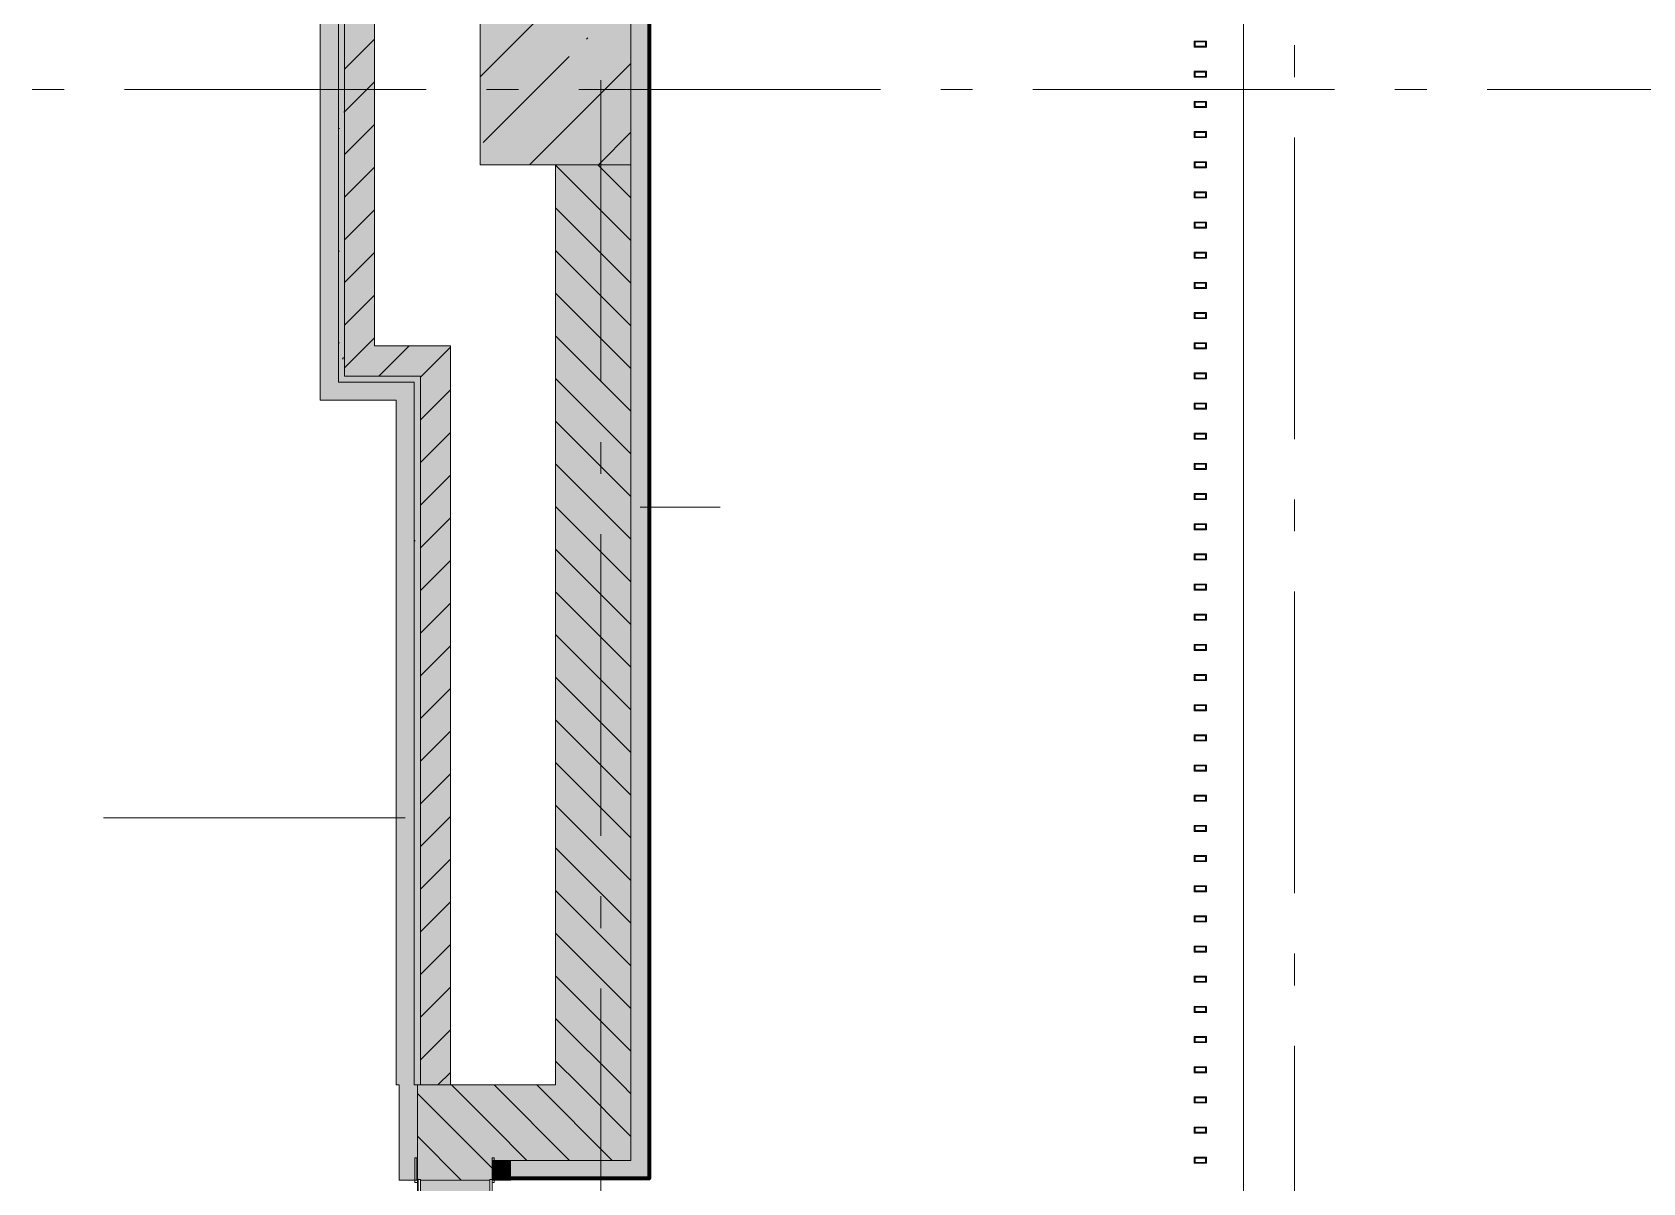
# Model space of a CAD drawing. Header units: millimetres. Extents: x -537608 to 253996, y -217170 to 186033.
# Drawn here: x -310961 to -305622, y 162997 to 166811 of the extents above; entities that cross this region are included whole.
import ezdxf

# ---------------------------------------------------------------- set-up
doc = ezdxf.new("R2010")
doc.units = ezdxf.units.MM
doc.layers.add('16) Лак 1.6м', color=160, linetype='Continuous', lineweight=90)
doc.layers.add('PDF _Геометрия', color=7, linetype='Continuous')
doc.layers.add('PDF _Сплошная заливка', color=7, linetype='Continuous', true_color=0xffffff)

msp = doc.modelspace()

# ---------------------------------------------------------------- hatches: boundary and pattern name
at = {"layer": 'PDF _Сплошная заливка', "transparency": 33554559}
for points in [[(-309926.1809, 165771.2535), (-309826.1805, 165771.2535), (-309826.1805, 169806.2523), (-309926.1809, 169806.2523), (-309926.1809, 166203.8314)], [(-309674.3542, 165671.2531), (-309574.3539, 165671.2531), (-309574.3539, 165771.2535), (-309926.1809, 165771.2535), (-309926.1809, 165671.2531)], [(-309694.3509, 165651.2522), (-309674.3542, 165651.2522), (-309674.3542, 165671.2531), (-309946.1776, 165671.2531), (-309946.1776, 165651.2522)], [(-309694.3509, 163321.2527), (-309674.3542, 163321.2527), (-309674.3542, 165651.2522), (-309694.3509, 165651.2522), (-309694.3509, 163372.0366)], [(-309665.4669, 163321.2527), (-309574.3539, 163321.2527), (-309574.3539, 165671.2531), (-309674.3542, 165671.2531), (-309674.3542, 163321.2527)], [(-309248.0263, 163071.2539), (-308976.1773, 163071.2539), (-308976.1773, 163321.2527), (-309434.1793, 163321.2527), (-309434.1793, 163071.2539)]]:
    msp.add_hatch(color=256, dxfattribs=at).paths.add_polyline_path(points)
at = {"layer": 'PDF _Сплошная заливка', "true_color": 0xff7d7d, "transparency": 33554559}
for points in [[(-310006.176, 165591.2537), (-309946.1776, 165591.2537), (-309946.1776, 169746.2516), (-310006.176, 169746.2516), (-310006.176, 166203.8314)], [(-309754.358, 165591.2537), (-309694.3509, 165591.2537), (-309694.3509, 165651.2522), (-309946.1776, 165651.2522), (-309946.1776, 165591.2537)], [(-309694.3509, 163321.2527), (-309694.3509, 165591.2537), (-309754.358, 165591.2537), (-309754.358, 163321.2527), (-309744.1788, 163321.2527)]]:
    msp.add_hatch(color=11, dxfattribs=at).paths.add_polyline_path(points)
at = {"layer": 'PDF _Сплошная заливка', "transparency": 33554559}
h = msp.add_hatch(color=256, dxfattribs=at)
h.paths.add_polyline_path([(-309226.1782, 163321.2527), (-308976.1773, 163321.2527), (-308976.1773, 166371.2516), (-309226.1782, 166371.2516), (-309226.1782, 163372.0366)], flags=0)
h.paths.add_polyline_path([(-309226.1782, 167871.253), (-308976.1773, 167871.253), (-308976.1773, 169671.2513), (-309226.1782, 169671.2513), (-309226.1782, 169035.6284)], flags=0)
h = msp.add_hatch(color=256, dxfattribs=at)
h.paths.add_polyline_path([(-309684.1803, 161020.9058), (-309434.1793, 161020.9058), (-309434.1793, 161241.2542), (-309684.1803, 161241.2542)], flags=0)
h.paths.add_polyline_path([(-309436.1773, 163006.2541), (-309434.1793, 163008.2542), (-309434.1793, 163321.2527), (-309684.1803, 163321.2527), (-309682.1738, 163008.2542), (-309436.1773, 163008.2542)], flags=0)
at = {"layer": 'PDF _Сплошная заливка', "true_color": 0xf4f4f4, "transparency": 33554559}
msp.add_hatch(color=7, dxfattribs=at).paths.add_polyline_path([(-309665.4669, 162946.2534), (-309444.1777, 162946.2534), (-309444.1777, 163006.2541), (-309674.182, 163006.2541), (-309674.182, 162946.2534)])

# ---------------------------------------------------------------- linework, layer by layer
at = {"layer": '16) Лак 1.6м'}
msp.add_lwpolyline([(-308916.1787, 169791.2527), (-308916.1787, 163011.2532), (-309430.1749, 163011.2532)], dxfattribs=at)
at = {"layer": 'PDF _Геометрия', "lineweight": 9}
for p, q in [((-309926.1809, 165771.2535), (-309926.1809, 169806.2523)), ((-309826.1805, 165771.2535), (-309826.1805, 169806.2523)), ((-308916.1787, 163071.2539), (-308916.1787, 169791.2527)), ((-310006.176, 165591.2537), (-310006.176, 169746.2516)), ((-309946.1776, 169746.2516), (-309946.1776, 165771.2535)), ((-309946.1776, 165771.2535), (-309946.1776, 169746.2516)), ((-309476.1792, 167871.253), (-309476.1792, 166371.2516)), ((-308976.1773, 166371.2516), (-308976.1773, 167871.253)), ((-309476.1792, 166663.5645), (-308976.1773, 167163.5643)), ((-309926.1809, 166688.147), (-309826.1805, 166788.1473)), ((-309123.7148, 166787.9299), (-309118.9698, 166792.6706)), ((-307108.6365, 166761.7715), (-307108.6365, 166781.7724)), ((-307105.6396, 166778.7733), (-307105.6396, 166764.7727)), ((-307071.6401, 166764.7727), (-307071.6401, 166778.7733)), ((-307068.6432, 166781.7724), (-307068.6432, 166761.7715)), ((-309465.8622, 166445.7825), (-309180.7423, 166730.9046)), ((-309312.2963, 166371.2516), (-308976.1773, 166707.3685)), ((-309926.1809, 166546.7258), (-309826.1805, 166646.7263)), ((-307108.6365, 166661.7732), (-307108.6365, 166681.772)), ((-307105.6396, 166678.773), (-307105.6396, 166664.7723)), ((-307071.6401, 166664.7723), (-307071.6401, 166678.773)), ((-307068.6432, 166681.772), (-307068.6432, 166661.7732)), ((-307108.6365, 166561.7729), (-307108.6365, 166581.7716)), ((-307068.6432, 166581.7716), (-307068.6432, 166561.7729)), ((-307105.6396, 166578.7726), (-307105.6396, 166564.7719)), ((-307071.6401, 166564.7719), (-307071.6401, 166578.7726)), ((-309926.1809, 166405.3048), (-309826.1805, 166505.3052)), ((-309084.1952, 166371.2516), (-308976.1773, 166479.2696)), ((-307108.6365, 166461.7725), (-307108.6365, 166481.7734)), ((-307105.6396, 166478.7722), (-307105.6396, 166464.7715)), ((-307071.6401, 166464.7715), (-307071.6401, 166478.7722)), ((-307068.6432, 166481.7734), (-307068.6432, 166461.7725)), ((-309476.1792, 166371.2516), (-308976.1773, 166371.2516)), ((-309226.1782, 166371.2516), (-309226.1782, 163321.2527)), ((-308976.1773, 166120.4841), (-309226.1782, 166370.4851)), ((-308976.1773, 166261.9052), (-309085.5215, 166371.2516)), ((-308976.1773, 163321.2527), (-308976.1773, 166371.2516)), ((-308976.1773, 166371.2516), (-308976.1773, 163321.2527)), ((-307108.6365, 166361.7721), (-307108.6365, 166381.773)), ((-307105.6396, 166378.7718), (-307105.6396, 166364.7733)), ((-307071.6401, 166364.7733), (-307071.6401, 166378.7718)), ((-307068.6432, 166381.773), (-307068.6432, 166361.7721)), ((-309926.1809, 166263.8838), (-309826.1805, 166363.882)), ((-307108.6365, 166261.7717), (-307108.6365, 166281.7727)), ((-307105.6396, 166278.7714), (-307105.6396, 166264.7729)), ((-307071.6401, 166264.7729), (-307071.6401, 166278.7714)), ((-307068.6432, 166281.7727), (-307068.6432, 166261.7717)), ((-309926.1809, 166122.4605), (-309826.1805, 166222.4609)), ((-308976.1773, 165979.0631), (-309226.1782, 166229.064)), ((-307108.6365, 166161.7734), (-307108.6365, 166181.7722)), ((-307105.6396, 166178.7732), (-307105.6396, 166164.7725)), ((-307071.6401, 166164.7725), (-307071.6401, 166178.7732)), ((-307068.6432, 166181.7722), (-307068.6432, 166161.7734)), ((-309926.1809, 165981.0395), (-309826.1805, 166081.0399)), ((-308976.1773, 165837.642), (-309226.1782, 166087.643)), ((-307108.6365, 166061.7731), (-307108.6365, 166081.7719)), ((-307105.6396, 166078.7728), (-307105.6396, 166064.7722)), ((-307071.6401, 166064.7722), (-307071.6401, 166078.7728)), ((-307068.6432, 166081.7719), (-307068.6432, 166061.7731)), ((-308976.1773, 165696.221), (-309226.1782, 165946.2197)), ((-307108.6365, 165961.7727), (-307108.6365, 165981.7715)), ((-307105.6396, 165978.7724), (-307105.6396, 165964.7717)), ((-307071.6401, 165964.7717), (-307071.6401, 165978.7724)), ((-307068.6432, 165981.7715), (-307068.6432, 165961.7727)), ((-309926.1809, 165839.6184), (-309826.1805, 165939.6188)), ((-307108.6365, 165861.7723), (-307108.6365, 165881.7732)), ((-307105.6396, 165878.7721), (-307105.6396, 165864.7735)), ((-307071.6401, 165864.7735), (-307071.6401, 165878.7721)), ((-307068.6432, 165881.7732), (-307068.6432, 165861.7723)), ((-309853.1269, 165771.2535), (-309826.1805, 165798.1977)), ((-308976.1773, 165554.7999), (-309226.1782, 165804.7987)), ((-307108.6365, 165761.7719), (-307108.6365, 165781.7729)), ((-307068.6432, 165781.7729), (-307068.6432, 165761.7719)), ((-309946.1776, 165771.2535), (-309946.1776, 165671.2531)), ((-309926.1809, 165698.1974), (-309853.1269, 165771.2535)), ((-309926.1809, 165671.2531), (-309926.1809, 165771.2535)), ((-309574.3539, 165771.2535), (-309826.1805, 165771.2535)), ((-309811.7041, 165671.2531), (-309711.7037, 165771.2535)), ((-309670.2808, 165671.2531), (-309574.3539, 165767.178)), ((-309574.3539, 165671.2531), (-309574.3539, 165771.2535)), ((-307105.6396, 165778.7716), (-307105.6396, 165764.7732)), ((-307071.6401, 165764.7732), (-307071.6401, 165778.7716)), ((-307108.6365, 165661.7715), (-307108.6365, 165681.7725)), ((-307105.6396, 165678.7734), (-307105.6396, 165664.7728)), ((-307071.6401, 165664.7728), (-307071.6401, 165678.7734)), ((-307068.6432, 165681.7725), (-307068.6432, 165661.7715)), ((-309946.1776, 165671.2531), (-309946.1776, 165651.2522)), ((-309946.1776, 165651.2522), (-309946.1776, 165671.2531)), ((-309946.1776, 165651.2522), (-309694.3509, 165651.2522)), ((-309694.3509, 165651.2522), (-309946.1776, 165651.2522)), ((-309674.3542, 165671.2531), (-309926.1809, 165671.2531)), ((-309694.3509, 165651.2522), (-309694.3509, 165591.2537)), ((-309694.3509, 165591.2537), (-309694.3509, 165651.2522)), ((-309674.3542, 165667.1798), (-309670.2808, 165671.2531)), ((-309674.3542, 165651.2522), (-309674.3542, 165671.2531)), ((-309674.3542, 163321.2527), (-309674.3542, 165651.2522)), ((-309674.3542, 165525.7587), (-309574.3539, 165625.7569)), ((-309574.3539, 165651.2522), (-309574.3539, 165671.2531)), ((-309574.3539, 163321.2527), (-309574.3539, 165651.2522)), ((-308976.1773, 165413.3788), (-309226.1782, 165663.3776)), ((-309946.1776, 165591.2537), (-310006.176, 165591.2537)), ((-309754.358, 165591.2537), (-309946.1776, 165591.2537)), ((-309754.358, 163321.2527), (-309754.358, 165591.2537)), ((-309694.3509, 163321.2527), (-309694.3509, 165591.2537)), ((-309694.3509, 165591.2537), (-309694.3509, 163321.2527)), ((-307108.6365, 165561.7733), (-307108.6365, 165581.7721)), ((-307105.6396, 165578.773), (-307105.6396, 165564.7724)), ((-307071.6401, 165564.7724), (-307071.6401, 165578.773)), ((-307068.6432, 165581.7721), (-307068.6432, 165561.7733)), ((-308976.1773, 165271.9556), (-309226.1782, 165521.9566)), ((-309674.3542, 165384.3355), (-309574.3539, 165484.3359)), ((-307108.6365, 165461.773), (-307108.6365, 165481.7717)), ((-307105.6396, 165478.7726), (-307105.6396, 165464.772)), ((-307071.6401, 165464.772), (-307071.6401, 165478.7726)), ((-307068.6432, 165481.7717), (-307068.6432, 165461.773)), ((-308976.1773, 165130.5346), (-309226.1782, 165380.5356)), ((-307108.6365, 165361.7725), (-307108.6365, 165381.7735)), ((-307105.6396, 165378.7723), (-307105.6396, 165364.7716)), ((-307071.6401, 165364.7716), (-307071.6401, 165378.7723)), ((-307068.6432, 165381.7735), (-307068.6432, 165361.7725)), ((-309674.3542, 165242.9144), (-309574.3539, 165342.9149)), ((-307108.6365, 165261.7722), (-307108.6365, 165281.7731)), ((-307105.6396, 165278.7719), (-307105.6396, 165264.7734)), ((-307071.6401, 165264.7734), (-307071.6401, 165278.7719)), ((-307068.6432, 165281.7731), (-307068.6432, 165261.7722)), ((-309674.3542, 165101.4934), (-309574.3539, 165201.4937)), ((-308976.1773, 164989.1135), (-309226.1782, 165239.1145)), ((-308946.1823, 165237.1854), (-308680.0256, 165237.1854)), ((-307108.6365, 165161.7718), (-307108.6365, 165181.7727)), ((-307105.6396, 165178.7736), (-307105.6396, 165164.773)), ((-307071.6401, 165164.773), (-307071.6401, 165178.7736)), ((-307068.6432, 165181.7727), (-307068.6432, 165161.7718)), ((-308976.1773, 164847.6924), (-309226.1782, 165097.6934)), ((-309674.3542, 164960.0723), (-309574.3539, 165060.0727)), ((-307108.6365, 165061.7735), (-307108.6365, 165081.7723)), ((-307105.6396, 165078.7733), (-307105.6396, 165064.7726)), ((-307071.6401, 165064.7726), (-307071.6401, 165078.7733)), ((-307068.6432, 165081.7723), (-307068.6432, 165061.7735)), ((-307108.6365, 164961.7732), (-307108.6365, 164981.772)), ((-307068.6432, 164981.772), (-307068.6432, 164961.7732)), ((-308976.1773, 164706.2714), (-309226.1782, 164956.2723)), ((-307105.6396, 164978.7729), (-307105.6396, 164964.7722)), ((-307071.6401, 164964.7722), (-307071.6401, 164978.7729)), ((-309674.3542, 164818.6513), (-309574.3539, 164918.6516)), ((-307108.6365, 164861.7728), (-307108.6365, 164881.7737)), ((-307105.6396, 164878.7725), (-307105.6396, 164864.7718)), ((-307071.6401, 164864.7718), (-307071.6401, 164878.7725)), ((-307068.6432, 164881.7737), (-307068.6432, 164861.7728)), ((-309674.3542, 164677.2302), (-309574.3539, 164777.2306)), ((-308976.1773, 164564.8503), (-309226.1782, 164814.8492)), ((-307108.6365, 164761.7724), (-307108.6365, 164781.7733)), ((-307105.6396, 164778.7721), (-307105.6396, 164764.7736)), ((-307071.6401, 164764.7736), (-307071.6401, 164778.7721)), ((-307068.6432, 164781.7733), (-307068.6432, 164761.7724)), ((-308976.1773, 164423.4293), (-309226.1782, 164673.4281)), ((-307108.6365, 164661.772), (-307108.6365, 164681.773)), ((-307105.6396, 164678.7717), (-307105.6396, 164664.7732)), ((-307071.6401, 164664.7732), (-307071.6401, 164678.7717)), ((-307068.6432, 164681.773), (-307068.6432, 164661.772)), ((-309674.3542, 164535.8091), (-309574.3539, 164635.8074)), ((-307108.6365, 164561.7737), (-307108.6365, 164581.7725)), ((-307105.6396, 164578.7735), (-307105.6396, 164564.7728)), ((-307071.6401, 164564.7728), (-307071.6401, 164578.7735)), ((-307068.6432, 164581.7725), (-307068.6432, 164561.7737)), ((-308976.1773, 164282.0083), (-309226.1782, 164532.007)), ((-309674.3542, 164394.3881), (-309574.3539, 164494.3863)), ((-307108.6365, 164461.7734), (-307108.6365, 164481.7722)), ((-307105.6396, 164478.7731), (-307105.6396, 164464.7725)), ((-307071.6401, 164464.7725), (-307071.6401, 164478.7731)), ((-307068.6432, 164481.7722), (-307068.6432, 164461.7734)), ((-309674.3542, 164252.9649), (-309574.3539, 164352.9653)), ((-308976.1773, 164140.585), (-309226.1782, 164390.586)), ((-307108.6365, 164361.773), (-307108.6365, 164381.7718)), ((-307105.6396, 164378.7727), (-307105.6396, 164364.772)), ((-307071.6401, 164364.772), (-307071.6401, 164378.7727)), ((-307068.6432, 164381.7718), (-307068.6432, 164361.773)), ((-308976.1773, 163999.164), (-309226.1782, 164249.1649)), ((-307108.6365, 164261.7726), (-307108.6365, 164281.7735)), ((-307105.6396, 164278.7724), (-307105.6396, 164264.7738)), ((-307071.6401, 164264.7738), (-307071.6401, 164278.7724)), ((-307068.6432, 164281.7735), (-307068.6432, 164261.7726)), ((-309724.3544, 164206.3383), (-310724.3497, 164206.3383)), ((-309674.3542, 164111.5438), (-309574.3539, 164211.5442)), ((-307108.6365, 164161.7723), (-307108.6365, 164181.7732)), ((-307105.6396, 164178.7719), (-307105.6396, 164164.7735)), ((-307071.6401, 164164.7735), (-307071.6401, 164178.7719)), ((-307068.6432, 164181.7732), (-307068.6432, 164161.7723)), ((-308976.1773, 163857.7429), (-309226.1782, 164107.7439)), ((-307108.6365, 164061.7718), (-307108.6365, 164079.9859)), ((-307105.6396, 164078.7737), (-307105.6396, 164064.7731)), ((-307071.6401, 164064.7731), (-307071.6401, 164078.7737)), ((-307068.6432, 164079.9859), (-307068.6432, 164061.7718)), ((-309674.3542, 163970.1228), (-309574.3539, 164070.1232)), ((-308976.1773, 163716.3219), (-309226.1782, 163966.3228)), ((-307108.6365, 163961.7736), (-307108.6365, 163981.7724)), ((-307105.6396, 163978.7733), (-307105.6396, 163964.7727)), ((-307071.6401, 163964.7727), (-307071.6401, 163978.7733)), ((-307068.6432, 163981.7724), (-307068.6432, 163961.7736)), ((-309674.3542, 163828.7017), (-309574.3539, 163928.7021)), ((-307108.6365, 163861.7733), (-307108.6365, 163881.772)), ((-307105.6396, 163878.7729), (-307105.6396, 163864.7723)), ((-307071.6401, 163864.7723), (-307071.6401, 163878.7729)), ((-307068.6432, 163881.772), (-307068.6432, 163861.7733)), ((-308976.1773, 163574.9008), (-309226.1782, 163824.9018)), ((-309674.3542, 163687.2807), (-309574.3539, 163787.281)), ((-307108.6365, 163761.7728), (-307108.6365, 163781.7738)), ((-307105.6396, 163778.7726), (-307105.6396, 163764.7719)), ((-307071.6401, 163764.7719), (-307071.6401, 163778.7726)), ((-307068.6432, 163781.7738), (-307068.6432, 163761.7728)), ((-309674.3542, 163545.8596), (-309574.3539, 163645.86)), ((-308976.1773, 163433.4797), (-309226.1782, 163683.4785)), ((-307108.6365, 163661.7725), (-307108.6365, 163681.7734)), ((-307105.6396, 163678.7722), (-307105.6396, 163664.7737)), ((-307071.6401, 163664.7737), (-307071.6401, 163678.7722)), ((-307068.6432, 163681.7734), (-307068.6432, 163661.7725)), ((-309005.3713, 163321.2527), (-309226.1782, 163542.0575)), ((-307108.6365, 163561.7721), (-307108.6365, 163581.7731)), ((-307105.6396, 163578.774), (-307105.6396, 163564.7733)), ((-307071.6401, 163564.7733), (-307071.6401, 163578.774)), ((-307068.6432, 163581.7731), (-307068.6432, 163561.7721)), ((-309674.3542, 163404.4386), (-309574.3539, 163504.4368)), ((-307108.6365, 163461.7738), (-307108.6365, 163481.7726)), ((-307105.6396, 163478.7736), (-307105.6396, 163464.7729)), ((-307071.6401, 163464.7729), (-307071.6401, 163478.7736)), ((-307068.6432, 163481.7726), (-307068.6432, 163461.7738)), ((-309146.7945, 163321.2527), (-309226.1782, 163400.6365)), ((-307108.6365, 163361.7735), (-307108.6365, 163381.7723)), ((-307105.6396, 163378.7732), (-307105.6396, 163364.7725)), ((-307071.6401, 163364.7725), (-307071.6401, 163378.7732)), ((-307068.6432, 163381.7723), (-307068.6432, 163361.7735)), ((-309616.1212, 163321.2527), (-309574.3539, 163363.0157)), ((-309744.1788, 163321.2527), (-309754.358, 163321.2527)), ((-309744.1788, 163006.2541), (-309744.1788, 163321.2527)), ((-309684.1803, 163321.2527), (-309694.3509, 163321.2527)), ((-309694.3509, 163321.2527), (-309674.3542, 163321.2527)), ((-309434.1793, 163321.2527), (-309684.1803, 163321.2527)), ((-309684.1803, 163321.2527), (-309684.1803, 163006.2541)), ((-309684.1803, 163006.2541), (-309684.1803, 163321.2527)), ((-309434.1793, 163042.9512), (-309684.1803, 163292.9522)), ((-309674.3542, 163321.2527), (-309574.3539, 163321.2527)), ((-309434.1793, 163184.3723), (-309571.0555, 163321.2527)), ((-309226.1782, 163321.2527), (-309434.1793, 163321.2527)), ((-309179.64, 163071.2539), (-309429.6409, 163321.2527)), ((-309038.2167, 163071.2539), (-309288.2177, 163321.2527)), ((-308976.1773, 163150.6376), (-309146.7945, 163321.2527)), ((-308976.1773, 163292.0587), (-309005.3713, 163321.2527)), ((-308976.1773, 163321.2527), (-308976.1773, 163071.2539)), ((-308976.1773, 163071.2539), (-308976.1773, 163321.2527)), ((-307108.6365, 163261.7731), (-307108.6365, 163281.774)), ((-307105.6396, 163278.7728), (-307105.6396, 163264.7721)), ((-307071.6401, 163264.7721), (-307071.6401, 163278.7728)), ((-307068.6432, 163281.774), (-307068.6432, 163261.7731)), ((-309321.0546, 163071.2539), (-309434.1793, 163184.3723)), ((-307108.6365, 163161.7727), (-307108.6365, 163181.7736)), ((-307105.6396, 163178.7724), (-307105.6396, 163164.7739)), ((-307071.6401, 163164.7739), (-307071.6401, 163178.7724)), ((-307068.6432, 163181.7736), (-307068.6432, 163161.7727)), ((-309538.899, 163006.2541), (-309684.1803, 163151.5289)), ((-309374.1808, 163071.2539), (-309434.1793, 163071.2539)), ((-309434.1793, 163071.2539), (-309434.1793, 163006.2541)), ((-309434.1793, 163006.2541), (-309434.1793, 163071.2539)), ((-309434.1793, 163071.2539), (-308976.1773, 163071.2539)), ((-308976.1773, 163071.2539), (-309374.1808, 163071.2539)), ((-308916.1787, 163011.2532), (-308916.1787, 163071.2539)), ((-307108.6365, 163061.7723), (-307108.6365, 163081.7733)), ((-307105.6396, 163078.772), (-307105.6396, 163064.7735)), ((-307071.6401, 163064.7735), (-307071.6401, 163078.772)), ((-307068.6432, 163081.7733), (-307068.6432, 163061.7723)), ((-309684.1803, 163006.2541), (-309744.1788, 163006.2541)), ((-309680.3222, 163006.2541), (-309684.1803, 163010.1079)), ((-309674.182, 163008.2542), (-309682.1738, 163008.2542)), ((-309682.1738, 163008.2542), (-309682.1738, 162938.2531)), ((-309674.182, 162946.2534), (-309674.182, 163008.2542)), ((-309444.1777, 163006.2541), (-309674.182, 163006.2541)), ((-309674.182, 163006.2541), (-309674.182, 162946.2534)), ((-309444.1777, 163008.2542), (-309444.1777, 162946.2534)), ((-309436.1773, 163008.2542), (-309444.1777, 163008.2542)), ((-309444.1777, 162946.2534), (-309444.1777, 163006.2541)), ((-309436.1773, 162938.2531), (-309436.1773, 163008.2542)), ((-309434.1793, 163006.2541), (-309374.1808, 163006.2541)), ((-309374.1808, 163006.2541), (-309374.1808, 163011.2532)), ((-309374.1808, 163011.2532), (-308916.1787, 163011.2532))]:
    msp.add_line(p, q, dxfattribs=at)
at = {"layer": 'PDF _Геометрия', "color": 9, "lineweight": 9, "true_color": 0xc0c0c0}
for p, q in [((-306946.1746, 161021.2525), (-306946.1746, 167426.2526)), ((-309684.1803, 161241.2542), (-309684.1803, 162998.2537)), ((-309684.1803, 162998.2537), (-309684.1803, 161241.2542))]:
    msp.add_line(p, q, dxfattribs=at)
at = {"layer": 'PDF _Геометрия', "lineweight": 20}
for p, q in [((-307108.6365, 166781.7724), (-307108.6365, 166761.7715)), ((-307068.6432, 166781.7724), (-307108.6365, 166781.7724)), ((-307108.6365, 166761.7715), (-307068.6432, 166761.7715)), ((-307105.6396, 166764.7727), (-307105.6396, 166778.7733)), ((-307105.6396, 166778.7733), (-307071.6401, 166778.7733)), ((-307071.6401, 166764.7727), (-307105.6396, 166764.7727)), ((-307071.6401, 166778.7733), (-307071.6401, 166764.7727)), ((-307068.6432, 166761.7715), (-307068.6432, 166781.7724)), ((-307108.6365, 166681.772), (-307108.6365, 166661.7732)), ((-307068.6432, 166681.772), (-307108.6365, 166681.772)), ((-307108.6365, 166661.7732), (-307068.6432, 166661.7732)), ((-307105.6396, 166664.7723), (-307105.6396, 166678.773)), ((-307105.6396, 166678.773), (-307071.6401, 166678.773)), ((-307071.6401, 166664.7723), (-307105.6396, 166664.7723)), ((-307071.6401, 166678.773), (-307071.6401, 166664.7723)), ((-307068.6432, 166661.7732), (-307068.6432, 166681.772)), ((-307108.6365, 166581.7716), (-307108.6365, 166561.7729)), ((-307068.6432, 166581.7716), (-307108.6365, 166581.7716)), ((-307068.6432, 166561.7729), (-307068.6432, 166581.7716)), ((-307108.6365, 166561.7729), (-307068.6432, 166561.7729)), ((-307105.6396, 166564.7719), (-307105.6396, 166578.7726)), ((-307105.6396, 166578.7726), (-307071.6401, 166578.7726)), ((-307071.6401, 166564.7719), (-307105.6396, 166564.7719)), ((-307071.6401, 166578.7726), (-307071.6401, 166564.7719)), ((-307108.6365, 166481.7734), (-307108.6365, 166461.7725)), ((-307068.6432, 166481.7734), (-307108.6365, 166481.7734)), ((-307105.6396, 166464.7715), (-307105.6396, 166478.7722)), ((-307105.6396, 166478.7722), (-307071.6401, 166478.7722)), ((-307071.6401, 166478.7722), (-307071.6401, 166464.7715)), ((-307068.6432, 166461.7725), (-307068.6432, 166481.7734)), ((-307108.6365, 166461.7725), (-307068.6432, 166461.7725)), ((-307071.6401, 166464.7715), (-307105.6396, 166464.7715)), ((-307108.6365, 166381.773), (-307108.6365, 166361.7721)), ((-307068.6432, 166381.773), (-307108.6365, 166381.773)), ((-307105.6396, 166364.7733), (-307105.6396, 166378.7718)), ((-307105.6396, 166378.7718), (-307071.6401, 166378.7718)), ((-307071.6401, 166378.7718), (-307071.6401, 166364.7733)), ((-307068.6432, 166361.7721), (-307068.6432, 166381.773)), ((-307108.6365, 166361.7721), (-307068.6432, 166361.7721)), ((-307071.6401, 166364.7733), (-307105.6396, 166364.7733)), ((-307108.6365, 166281.7727), (-307108.6365, 166261.7717)), ((-307068.6432, 166281.7727), (-307108.6365, 166281.7727)), ((-307108.6365, 166261.7717), (-307068.6432, 166261.7717)), ((-307105.6396, 166264.7729), (-307105.6396, 166278.7714)), ((-307105.6396, 166278.7714), (-307071.6401, 166278.7714)), ((-307071.6401, 166264.7729), (-307105.6396, 166264.7729)), ((-307071.6401, 166278.7714), (-307071.6401, 166264.7729)), ((-307068.6432, 166261.7717), (-307068.6432, 166281.7727)), ((-307108.6365, 166181.7722), (-307108.6365, 166161.7734)), ((-307068.6432, 166181.7722), (-307108.6365, 166181.7722)), ((-307108.6365, 166161.7734), (-307068.6432, 166161.7734)), ((-307105.6396, 166164.7725), (-307105.6396, 166178.7732)), ((-307105.6396, 166178.7732), (-307071.6401, 166178.7732)), ((-307071.6401, 166164.7725), (-307105.6396, 166164.7725)), ((-307071.6401, 166178.7732), (-307071.6401, 166164.7725)), ((-307068.6432, 166161.7734), (-307068.6432, 166181.7722)), ((-307108.6365, 166081.7719), (-307108.6365, 166061.7731)), ((-307068.6432, 166081.7719), (-307108.6365, 166081.7719)), ((-307108.6365, 166061.7731), (-307068.6432, 166061.7731)), ((-307105.6396, 166064.7722), (-307105.6396, 166078.7728)), ((-307105.6396, 166078.7728), (-307071.6401, 166078.7728)), ((-307071.6401, 166064.7722), (-307105.6396, 166064.7722)), ((-307071.6401, 166078.7728), (-307071.6401, 166064.7722)), ((-307068.6432, 166061.7731), (-307068.6432, 166081.7719)), ((-307108.6365, 165981.7715), (-307108.6365, 165961.7727)), ((-307068.6432, 165981.7715), (-307108.6365, 165981.7715)), ((-307108.6365, 165961.7727), (-307068.6432, 165961.7727)), ((-307105.6396, 165964.7717), (-307105.6396, 165978.7724)), ((-307105.6396, 165978.7724), (-307071.6401, 165978.7724)), ((-307071.6401, 165964.7717), (-307105.6396, 165964.7717)), ((-307071.6401, 165978.7724), (-307071.6401, 165964.7717)), ((-307068.6432, 165961.7727), (-307068.6432, 165981.7715)), ((-307108.6365, 165881.7732), (-307108.6365, 165861.7723)), ((-307068.6432, 165881.7732), (-307108.6365, 165881.7732)), ((-307108.6365, 165861.7723), (-307068.6432, 165861.7723)), ((-307105.6396, 165864.7735), (-307105.6396, 165878.7721)), ((-307105.6396, 165878.7721), (-307071.6401, 165878.7721)), ((-307071.6401, 165864.7735), (-307105.6396, 165864.7735)), ((-307071.6401, 165878.7721), (-307071.6401, 165864.7735)), ((-307068.6432, 165861.7723), (-307068.6432, 165881.7732)), ((-307108.6365, 165781.7729), (-307108.6365, 165761.7719)), ((-307068.6432, 165781.7729), (-307108.6365, 165781.7729)), ((-307068.6432, 165761.7719), (-307068.6432, 165781.7729)), ((-307108.6365, 165761.7719), (-307068.6432, 165761.7719)), ((-307105.6396, 165764.7732), (-307105.6396, 165778.7716)), ((-307105.6396, 165778.7716), (-307071.6401, 165778.7716)), ((-307071.6401, 165764.7732), (-307105.6396, 165764.7732)), ((-307071.6401, 165778.7716), (-307071.6401, 165764.7732)), ((-307108.6365, 165681.7725), (-307108.6365, 165661.7715)), ((-307068.6432, 165681.7725), (-307108.6365, 165681.7725)), ((-307105.6396, 165664.7728), (-307105.6396, 165678.7734)), ((-307105.6396, 165678.7734), (-307071.6401, 165678.7734)), ((-307071.6401, 165678.7734), (-307071.6401, 165664.7728)), ((-307068.6432, 165661.7715), (-307068.6432, 165681.7725)), ((-307108.6365, 165661.7715), (-307068.6432, 165661.7715)), ((-307071.6401, 165664.7728), (-307105.6396, 165664.7728)), ((-307108.6365, 165581.7721), (-307108.6365, 165561.7733)), ((-307068.6432, 165581.7721), (-307108.6365, 165581.7721)), ((-307105.6396, 165564.7724), (-307105.6396, 165578.773)), ((-307105.6396, 165578.773), (-307071.6401, 165578.773)), ((-307071.6401, 165578.773), (-307071.6401, 165564.7724)), ((-307068.6432, 165561.7733), (-307068.6432, 165581.7721)), ((-307108.6365, 165561.7733), (-307068.6432, 165561.7733)), ((-307071.6401, 165564.7724), (-307105.6396, 165564.7724)), ((-307108.6365, 165481.7717), (-307108.6365, 165461.773)), ((-307068.6432, 165481.7717), (-307108.6365, 165481.7717)), ((-307108.6365, 165461.773), (-307068.6432, 165461.773)), ((-307105.6396, 165464.772), (-307105.6396, 165478.7726)), ((-307105.6396, 165478.7726), (-307071.6401, 165478.7726)), ((-307071.6401, 165464.772), (-307105.6396, 165464.772)), ((-307071.6401, 165478.7726), (-307071.6401, 165464.772)), ((-307068.6432, 165461.773), (-307068.6432, 165481.7717)), ((-307108.6365, 165381.7735), (-307108.6365, 165361.7725)), ((-307068.6432, 165381.7735), (-307108.6365, 165381.7735)), ((-307108.6365, 165361.7725), (-307068.6432, 165361.7725)), ((-307105.6396, 165364.7716), (-307105.6396, 165378.7723)), ((-307105.6396, 165378.7723), (-307071.6401, 165378.7723)), ((-307071.6401, 165364.7716), (-307105.6396, 165364.7716)), ((-307071.6401, 165378.7723), (-307071.6401, 165364.7716)), ((-307068.6432, 165361.7725), (-307068.6432, 165381.7735)), ((-307108.6365, 165281.7731), (-307108.6365, 165261.7722)), ((-307068.6432, 165281.7731), (-307108.6365, 165281.7731)), ((-307108.6365, 165261.7722), (-307068.6432, 165261.7722)), ((-307105.6396, 165264.7734), (-307105.6396, 165278.7719)), ((-307105.6396, 165278.7719), (-307071.6401, 165278.7719)), ((-307071.6401, 165264.7734), (-307105.6396, 165264.7734)), ((-307071.6401, 165278.7719), (-307071.6401, 165264.7734)), ((-307068.6432, 165261.7722), (-307068.6432, 165281.7731)), ((-307108.6365, 165181.7727), (-307108.6365, 165161.7718)), ((-307068.6432, 165181.7727), (-307108.6365, 165181.7727)), ((-307108.6365, 165161.7718), (-307068.6432, 165161.7718)), ((-307105.6396, 165164.773), (-307105.6396, 165178.7736)), ((-307105.6396, 165178.7736), (-307071.6401, 165178.7736)), ((-307071.6401, 165164.773), (-307105.6396, 165164.773)), ((-307071.6401, 165178.7736), (-307071.6401, 165164.773)), ((-307068.6432, 165161.7718), (-307068.6432, 165181.7727)), ((-307108.6365, 165081.7723), (-307108.6365, 165061.7735)), ((-307068.6432, 165081.7723), (-307108.6365, 165081.7723)), ((-307108.6365, 165061.7735), (-307068.6432, 165061.7735)), ((-307105.6396, 165064.7726), (-307105.6396, 165078.7733)), ((-307105.6396, 165078.7733), (-307071.6401, 165078.7733)), ((-307071.6401, 165064.7726), (-307105.6396, 165064.7726)), ((-307071.6401, 165078.7733), (-307071.6401, 165064.7726)), ((-307068.6432, 165061.7735), (-307068.6432, 165081.7723)), ((-307108.6365, 164981.772), (-307108.6365, 164961.7732)), ((-307068.6432, 164981.772), (-307108.6365, 164981.772)), ((-307068.6432, 164961.7732), (-307068.6432, 164981.772)), ((-307108.6365, 164961.7732), (-307068.6432, 164961.7732)), ((-307105.6396, 164964.7722), (-307105.6396, 164978.7729)), ((-307105.6396, 164978.7729), (-307071.6401, 164978.7729)), ((-307071.6401, 164964.7722), (-307105.6396, 164964.7722)), ((-307071.6401, 164978.7729), (-307071.6401, 164964.7722)), ((-307108.6365, 164881.7737), (-307108.6365, 164861.7728)), ((-307068.6432, 164881.7737), (-307108.6365, 164881.7737)), ((-307105.6396, 164864.7718), (-307105.6396, 164878.7725)), ((-307105.6396, 164878.7725), (-307071.6401, 164878.7725)), ((-307071.6401, 164878.7725), (-307071.6401, 164864.7718)), ((-307068.6432, 164861.7728), (-307068.6432, 164881.7737)), ((-307108.6365, 164861.7728), (-307068.6432, 164861.7728)), ((-307071.6401, 164864.7718), (-307105.6396, 164864.7718)), ((-307108.6365, 164781.7733), (-307108.6365, 164761.7724)), ((-307068.6432, 164781.7733), (-307108.6365, 164781.7733)), ((-307105.6396, 164764.7736), (-307105.6396, 164778.7721)), ((-307105.6396, 164778.7721), (-307071.6401, 164778.7721)), ((-307071.6401, 164778.7721), (-307071.6401, 164764.7736)), ((-307068.6432, 164761.7724), (-307068.6432, 164781.7733)), ((-307108.6365, 164761.7724), (-307068.6432, 164761.7724)), ((-307071.6401, 164764.7736), (-307105.6396, 164764.7736)), ((-307108.6365, 164681.773), (-307108.6365, 164661.772)), ((-307068.6432, 164681.773), (-307108.6365, 164681.773)), ((-307108.6365, 164661.772), (-307068.6432, 164661.772)), ((-307105.6396, 164664.7732), (-307105.6396, 164678.7717)), ((-307105.6396, 164678.7717), (-307071.6401, 164678.7717)), ((-307071.6401, 164664.7732), (-307105.6396, 164664.7732)), ((-307071.6401, 164678.7717), (-307071.6401, 164664.7732)), ((-307068.6432, 164661.772), (-307068.6432, 164681.773)), ((-307108.6365, 164581.7725), (-307108.6365, 164561.7737)), ((-307068.6432, 164581.7725), (-307108.6365, 164581.7725)), ((-307108.6365, 164561.7737), (-307068.6432, 164561.7737)), ((-307105.6396, 164564.7728), (-307105.6396, 164578.7735)), ((-307105.6396, 164578.7735), (-307071.6401, 164578.7735)), ((-307071.6401, 164564.7728), (-307105.6396, 164564.7728)), ((-307071.6401, 164578.7735), (-307071.6401, 164564.7728)), ((-307068.6432, 164561.7737), (-307068.6432, 164581.7725)), ((-307108.6365, 164481.7722), (-307108.6365, 164461.7734)), ((-307068.6432, 164481.7722), (-307108.6365, 164481.7722)), ((-307108.6365, 164461.7734), (-307068.6432, 164461.7734)), ((-307105.6396, 164464.7725), (-307105.6396, 164478.7731)), ((-307105.6396, 164478.7731), (-307071.6401, 164478.7731)), ((-307071.6401, 164464.7725), (-307105.6396, 164464.7725)), ((-307071.6401, 164478.7731), (-307071.6401, 164464.7725)), ((-307068.6432, 164461.7734), (-307068.6432, 164481.7722)), ((-307108.6365, 164381.7718), (-307108.6365, 164361.773)), ((-307068.6432, 164381.7718), (-307108.6365, 164381.7718)), ((-307108.6365, 164361.773), (-307068.6432, 164361.773)), ((-307105.6396, 164364.772), (-307105.6396, 164378.7727)), ((-307105.6396, 164378.7727), (-307071.6401, 164378.7727)), ((-307071.6401, 164364.772), (-307105.6396, 164364.772)), ((-307071.6401, 164378.7727), (-307071.6401, 164364.772)), ((-307068.6432, 164361.773), (-307068.6432, 164381.7718)), ((-307108.6365, 164281.7735), (-307108.6365, 164261.7726)), ((-307068.6432, 164281.7735), (-307108.6365, 164281.7735)), ((-307108.6365, 164261.7726), (-307068.6432, 164261.7726)), ((-307105.6396, 164264.7738), (-307105.6396, 164278.7724)), ((-307105.6396, 164278.7724), (-307071.6401, 164278.7724)), ((-307071.6401, 164264.7738), (-307105.6396, 164264.7738)), ((-307071.6401, 164278.7724), (-307071.6401, 164264.7738)), ((-307068.6432, 164261.7726), (-307068.6432, 164281.7735)), ((-307108.6365, 164181.7732), (-307108.6365, 164161.7723)), ((-307068.6432, 164181.7732), (-307108.6365, 164181.7732)), ((-307105.6396, 164164.7735), (-307105.6396, 164178.7719)), ((-307105.6396, 164178.7719), (-307071.6401, 164178.7719)), ((-307071.6401, 164178.7719), (-307071.6401, 164164.7735)), ((-307068.6432, 164161.7723), (-307068.6432, 164181.7732)), ((-307108.6365, 164161.7723), (-307068.6432, 164161.7723)), ((-307071.6401, 164164.7735), (-307105.6396, 164164.7735)), ((-307108.6365, 164081.7728), (-307108.6365, 164061.7718)), ((-307068.6432, 164081.7728), (-307108.6365, 164081.7728)), ((-307105.6396, 164064.7731), (-307105.6396, 164078.7737)), ((-307105.6396, 164078.7737), (-307071.6401, 164078.7737)), ((-307071.6401, 164078.7737), (-307071.6401, 164064.7731)), ((-307068.6432, 164061.7718), (-307068.6432, 164081.7728)), ((-307108.6365, 164061.7718), (-307068.6432, 164061.7718)), ((-307071.6401, 164064.7731), (-307105.6396, 164064.7731)), ((-307108.6365, 163981.7724), (-307108.6365, 163961.7736)), ((-307068.6432, 163981.7724), (-307108.6365, 163981.7724)), ((-307105.6396, 163964.7727), (-307105.6396, 163978.7733)), ((-307105.6396, 163978.7733), (-307071.6401, 163978.7733)), ((-307071.6401, 163964.7727), (-307105.6396, 163964.7727)), ((-307071.6401, 163978.7733), (-307071.6401, 163964.7727)), ((-307068.6432, 163961.7736), (-307068.6432, 163981.7724)), ((-307108.6365, 163961.7736), (-307068.6432, 163961.7736)), ((-307108.6365, 163881.772), (-307108.6365, 163861.7733)), ((-307068.6432, 163881.772), (-307108.6365, 163881.772)), ((-307108.6365, 163861.7733), (-307068.6432, 163861.7733)), ((-307105.6396, 163864.7723), (-307105.6396, 163878.7729)), ((-307105.6396, 163878.7729), (-307071.6401, 163878.7729)), ((-307071.6401, 163864.7723), (-307105.6396, 163864.7723)), ((-307071.6401, 163878.7729), (-307071.6401, 163864.7723)), ((-307068.6432, 163861.7733), (-307068.6432, 163881.772)), ((-307108.6365, 163781.7738), (-307108.6365, 163761.7728)), ((-307068.6432, 163781.7738), (-307108.6365, 163781.7738)), ((-307108.6365, 163761.7728), (-307068.6432, 163761.7728)), ((-307105.6396, 163764.7719), (-307105.6396, 163778.7726)), ((-307105.6396, 163778.7726), (-307071.6401, 163778.7726)), ((-307071.6401, 163764.7719), (-307105.6396, 163764.7719)), ((-307071.6401, 163778.7726), (-307071.6401, 163764.7719)), ((-307068.6432, 163761.7728), (-307068.6432, 163781.7738)), ((-307108.6365, 163681.7734), (-307108.6365, 163661.7725)), ((-307068.6432, 163681.7734), (-307108.6365, 163681.7734)), ((-307108.6365, 163661.7725), (-307068.6432, 163661.7725)), ((-307105.6396, 163664.7737), (-307105.6396, 163678.7722)), ((-307105.6396, 163678.7722), (-307071.6401, 163678.7722)), ((-307071.6401, 163664.7737), (-307105.6396, 163664.7737)), ((-307071.6401, 163678.7722), (-307071.6401, 163664.7737)), ((-307068.6432, 163661.7725), (-307068.6432, 163681.7734)), ((-307108.6365, 163581.7731), (-307108.6365, 163561.7721)), ((-307068.6432, 163581.7731), (-307108.6365, 163581.7731)), ((-307108.6365, 163561.7721), (-307068.6432, 163561.7721)), ((-307105.6396, 163564.7733), (-307105.6396, 163578.774)), ((-307105.6396, 163578.774), (-307071.6401, 163578.774)), ((-307071.6401, 163564.7733), (-307105.6396, 163564.7733)), ((-307071.6401, 163578.774), (-307071.6401, 163564.7733)), ((-307068.6432, 163561.7721), (-307068.6432, 163581.7731)), ((-307108.6365, 163481.7726), (-307108.6365, 163461.7738)), ((-307068.6432, 163481.7726), (-307108.6365, 163481.7726)), ((-307108.6365, 163461.7738), (-307068.6432, 163461.7738)), ((-307105.6396, 163464.7729), (-307105.6396, 163478.7736)), ((-307105.6396, 163478.7736), (-307071.6401, 163478.7736)), ((-307071.6401, 163464.7729), (-307105.6396, 163464.7729)), ((-307071.6401, 163478.7736), (-307071.6401, 163464.7729)), ((-307068.6432, 163461.7738), (-307068.6432, 163481.7726)), ((-307108.6365, 163381.7723), (-307108.6365, 163361.7735)), ((-307068.6432, 163381.7723), (-307108.6365, 163381.7723)), ((-307105.6396, 163364.7725), (-307105.6396, 163378.7732)), ((-307105.6396, 163378.7732), (-307071.6401, 163378.7732)), ((-307071.6401, 163378.7732), (-307071.6401, 163364.7725)), ((-307068.6432, 163361.7735), (-307068.6432, 163381.7723)), ((-307108.6365, 163361.7735), (-307068.6432, 163361.7735)), ((-307071.6401, 163364.7725), (-307105.6396, 163364.7725)), ((-307108.6365, 163281.774), (-307108.6365, 163261.7731)), ((-307068.6432, 163281.774), (-307108.6365, 163281.774)), ((-307105.6396, 163264.7721), (-307105.6396, 163278.7728)), ((-307105.6396, 163278.7728), (-307071.6401, 163278.7728)), ((-307071.6401, 163278.7728), (-307071.6401, 163264.7721)), ((-307068.6432, 163261.7731), (-307068.6432, 163281.774)), ((-307108.6365, 163261.7731), (-307068.6432, 163261.7731)), ((-307071.6401, 163264.7721), (-307105.6396, 163264.7721)), ((-307108.6365, 163181.7736), (-307108.6365, 163161.7727)), ((-307068.6432, 163181.7736), (-307108.6365, 163181.7736)), ((-307105.6396, 163164.7739), (-307105.6396, 163178.7724)), ((-307105.6396, 163178.7724), (-307071.6401, 163178.7724)), ((-307071.6401, 163164.7739), (-307105.6396, 163164.7739)), ((-307071.6401, 163178.7724), (-307071.6401, 163164.7739)), ((-307068.6432, 163161.7727), (-307068.6432, 163181.7736)), ((-307108.6365, 163161.7727), (-307068.6432, 163161.7727)), ((-307108.6365, 163081.7733), (-307108.6365, 163061.7723)), ((-307068.6432, 163081.7733), (-307108.6365, 163081.7733)), ((-307108.6365, 163061.7723), (-307068.6432, 163061.7723)), ((-307105.6396, 163064.7735), (-307105.6396, 163078.772)), ((-307105.6396, 163078.772), (-307071.6401, 163078.772)), ((-307071.6401, 163064.7735), (-307105.6396, 163064.7735)), ((-307071.6401, 163078.772), (-307071.6401, 163064.7735)), ((-307068.6432, 163061.7723), (-307068.6432, 163081.7733))]:
    msp.add_line(p, q, dxfattribs=at)
at = {"layer": 'PDF _Геометрия', "color": 253, "lineweight": 9, "true_color": 0xaaaaaa}
for p, q in [((-306776.1774, 166662.5871), (-306776.1774, 166768.4198)), ((-309076.1776, 165652.4966), (-309076.1776, 166652.4962)), ((-310855.2579, 166621.2525), (-310961.0884, 166621.2525)), ((-309655.2532, 166621.2525), (-310655.2571, 166621.2525)), ((-309349.4219, 166621.2525), (-309455.2524, 166621.2525)), ((-308149.4259, 166621.2525), (-309149.4211, 166621.2525)), ((-307843.5859, 166621.2525), (-307949.4251, 166621.2525)), ((-306643.5899, 166621.2525), (-307643.5852, 166621.2525)), ((-306337.7585, 166621.2525), (-306443.5891, 166621.2525)), ((-305137.7539, 166621.2525), (-306137.7578, 166621.2525)), ((-306776.1774, 165462.5867), (-306776.1774, 166462.5863)), ((-309076.1776, 165346.6631), (-309076.1776, 165452.4958)), ((-306776.1774, 165156.7533), (-306776.1774, 165262.586)), ((-309076.1776, 164146.6628), (-309076.1776, 165146.6624)), ((-306776.1774, 163956.7529), (-306776.1774, 164956.7546)), ((-309076.1776, 163840.8293), (-309076.1776, 163946.662)), ((-306776.1774, 163650.9216), (-306776.1774, 163756.7543)), ((-309076.1776, 162640.829), (-309076.1776, 163640.8307)), ((-306776.1774, 162450.9213), (-306776.1774, 163450.9208)), ((-309684.1803, 163006.2541), (-309684.1803, 162997.2526))]:
    msp.add_line(p, q, dxfattribs=at)
at = {"layer": 'PDF _Геометрия', "color": 8, "lineweight": 9, "true_color": 0x787878}
for p, q in [((-309926.1809, 166550.106), (-309928.5578, 166545.9809)), ((-309946.1776, 166492.2109), (-309942.6725, 166492.2109)), ((-309946.1776, 166085.8108), (-309942.6725, 166085.8108)), ((-309946.1776, 165781.0108), (-309942.6725, 165781.0108)), ((-309928.8592, 165732.6704), (-309932.2092, 165726.8639)), ((-309692.1118, 165126.7174), (-309694.3509, 165122.8377))]:
    msp.add_line(p, q, dxfattribs=at)
at = {"layer": 'PDF _Геометрия', "color": 253, "lineweight": 20, "true_color": 0xaaaaaa}
for p, q in [((-309686.1783, 163079.2522), (-309692.1807, 163079.2522)), ((-309692.1807, 163079.2522), (-309692.1807, 162998.2537)), ((-309686.1783, 163004.254), (-309686.1783, 163079.2522)), ((-309430.1749, 163079.2522), (-309436.1773, 163079.2522)), ((-309436.1773, 163079.2522), (-309436.1773, 163008.2542)), ((-309430.1749, 162998.2537), (-309430.1749, 163079.2522)), ((-309681.6657, 163004.254), (-309686.1783, 163004.254)), ((-309692.1807, 162998.2537), (-309682.1738, 162998.2537)), ((-309436.1773, 162998.2537), (-309430.1749, 162998.2537))]:
    msp.add_line(p, q, dxfattribs=at)
at = {"layer": 'PDF _Сплошная заливка', "lineweight": 35, "transparency": 33554559}
for points in [[(-309926.1809, 165671.2531), (-309926.1809, 169806.2523), (-309946.1776, 165671.2531), (-309946.1776, 169806.2523)], [(-309476.1792, 166371.2516), (-308976.1773, 166371.2516), (-309476.1792, 167871.253), (-308976.1773, 167871.253)]]:
    msp.add_solid(points, dxfattribs=at)
at = {"layer": 'PDF _Сплошная заливка', "color": 11, "lineweight": 35, "true_color": 0xff7d7d, "transparency": 33554559}
for points in [[(-308916.1787, 163071.2539), (-308916.1787, 169791.2527), (-308976.1773, 163071.2539), (-308976.1773, 169791.2527)], [(-309744.1788, 163006.2541), (-309684.1803, 163006.2541), (-309744.1788, 163321.2527), (-309684.1803, 163321.2527)], [(-309434.1793, 163006.2541), (-309374.1808, 163006.2541), (-309434.1793, 163071.2539), (-309374.1808, 163071.2539)], [(-309374.1808, 163011.2532), (-308916.1787, 163011.2532), (-309374.1808, 163071.2539), (-308916.1787, 163071.2539)]]:
    msp.add_solid(points, dxfattribs=at)

doc.saveas('drawing.dxf')
